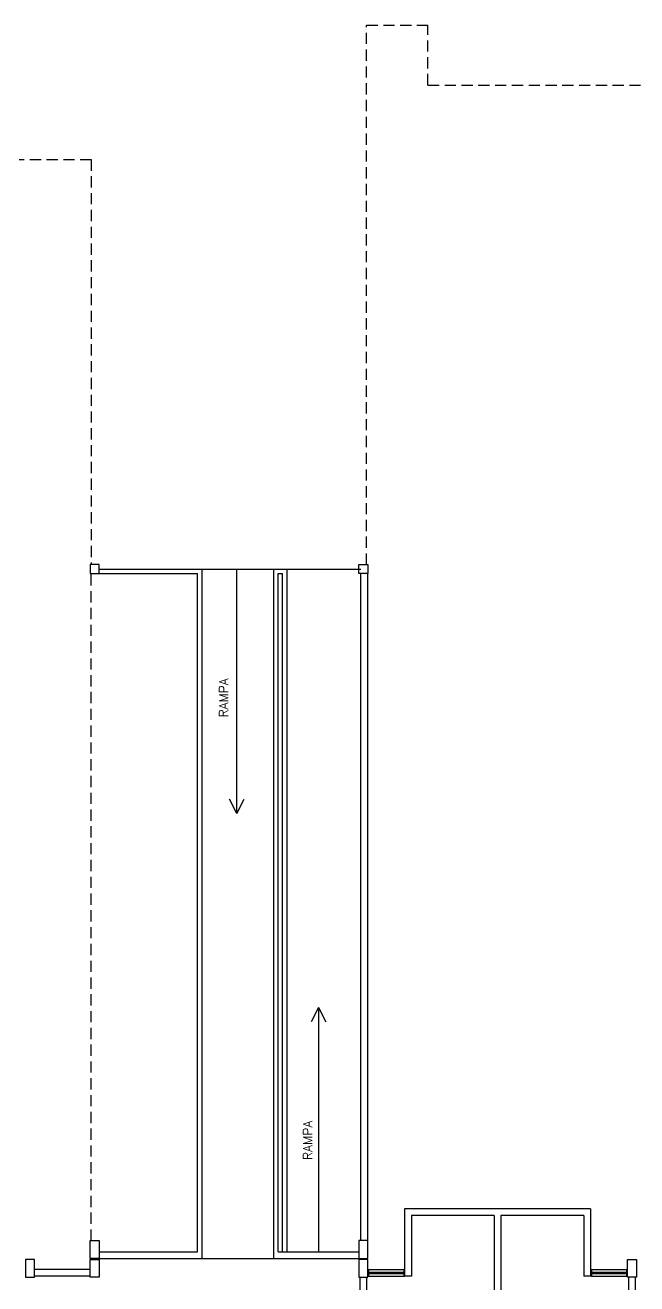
# Model space of a CAD drawing. Header units: millimetres. Extents: x 4436 to 4619, y 1272 to 1428.
# Drawn here: x 4558.57 to 4572.23, y 1346.16 to 1374.27 of the extents above; entities that cross this region are included whole.
import ezdxf

# ---------------------------------------------------------------- set-up
doc = ezdxf.new("R2010")
doc.units = ezdxf.units.MM
doc.linetypes.add('HIDDEN', pattern=[0.375, 0.25, -0.125])
for name, color, linetype in [('ALV', 2, 'Continuous'), ('ESTR', 3, 'Continuous'), ('JANELA', 1, 'Continuous'), ('PISO', 1, 'Continuous'), ('PROJ', 1, 'HIDDEN'), ('TEXTO', 2, 'Continuous')]:
    doc.layers.add(name, color=color, linetype=linetype)
doc.styles.add('UNB1-100', font='simplex.shx', dxfattribs={"height": 0.2})

msp = doc.modelspace()

# ---------------------------------------------------------------- linework, layer by layer
at = {"layer": 'ALV', "color": 2}
for p, q in [((4560.22441, 1362.1203), (4562.52417, 1362.1203)), ((4560.22441, 1362.0203), (4562.42417, 1362.0203)), ((4562.42417, 1346.87756), (4562.42417, 1362.0203)), ((4562.52417, 1346.72756), (4562.52417, 1362.1203)), ((4564.12417, 1346.72756), (4564.12417, 1362.1203)), ((4564.12417, 1362.1203), (4564.42417, 1362.1203)), ((4564.22417, 1362.0203), (4564.32417, 1362.0203)), ((4564.22417, 1346.87756), (4564.22417, 1362.0203)), ((4564.32417, 1358.07122), (4564.32417, 1362.0203)), ((4564.42417, 1358.00787), (4564.42417, 1362.1203)), ((4564.32417, 1346.87756), (4564.32417, 1358.07122)), ((4564.42417, 1346.87756), (4564.42417, 1358.00787)), ((4560.22392, 1346.87756), (4562.42417, 1346.87756)), ((4560.22392, 1346.72756), (4562.52417, 1346.72756)), ((4564.12417, 1346.72756), (4566.02417, 1346.72756)), ((4564.22417, 1346.87756), (4566.02417, 1346.87756))]:
    msp.add_line(p, q, dxfattribs=at)
at = {"layer": 'ALV'}
for p, q in [((4566.22417, 1362.0203), (4566.02417, 1362.0203)), ((4566.07417, 1347.12941), (4566.07417, 1362.0203)), ((4566.22417, 1347.12941), (4566.22417, 1362.0203)), ((4571.19875, 1347.83441), (4567.04875, 1347.83441)), ((4567.04875, 1347.83441), (4567.04875, 1346.33441)), ((4571.19875, 1347.83441), (4571.19875, 1346.33441)), ((4567.19875, 1347.68441), (4567.19875, 1346.33441)), ((4569.04875, 1347.68441), (4567.19875, 1347.68441)), ((4569.04875, 1347.68441), (4569.04875, 1343.47626)), ((4569.19875, 1347.68441), (4569.19875, 1343.47626)), ((4571.04875, 1347.68441), (4569.19875, 1347.68441)), ((4571.04875, 1347.68441), (4571.04875, 1346.33441)), ((4560.02392, 1346.48256), (4558.78441, 1346.48256)), ((4566.22396, 1346.48441), (4566.22396, 1346.33441)), ((4567.04896, 1346.33441), (4567.04896, 1346.48441)), ((4571.19896, 1346.48441), (4571.19875, 1346.48441)), ((4571.19896, 1346.48441), (4571.19896, 1346.33441)), ((4572.02417, 1346.48441), (4572.02396, 1346.48441)), ((4572.02396, 1346.33441), (4572.02396, 1346.48441)), ((4560.02392, 1346.33256), (4558.78441, 1346.33256)), ((4566.04917, 1346.30941), (4566.04917, 1341.82626)), ((4566.19917, 1346.30941), (4566.19917, 1341.97626)), ((4567.19875, 1346.33441), (4567.04896, 1346.33441)), ((4571.19896, 1346.33441), (4571.04875, 1346.33441)), ((4572.02417, 1346.33441), (4572.02396, 1346.33441)), ((4572.04917, 1346.30941), (4572.04917, 1341.97626)), ((4572.19917, 1346.30941), (4572.19917, 1341.82626))]:
    msp.add_line(p, q, dxfattribs=at)
at = {"layer": 'ESTR'}
for points in [[(4560.02441, 1362.2203), (4560.02441, 1362.0203), (4560.22441, 1362.0203), (4560.22441, 1362.2203)], [(4566.22441, 1362.2203), (4566.22441, 1362.0203), (4566.02441, 1362.0203), (4566.02441, 1362.2203)], [(4560.22392, 1346.72756), (4560.02392, 1346.72756), (4560.02392, 1347.12756), (4560.22392, 1347.12756)], [(4566.02417, 1346.72756), (4566.22417, 1346.72756), (4566.22417, 1347.12756), (4566.02417, 1347.12756)], [(4558.58441, 1346.30756), (4558.78441, 1346.30756), (4558.78441, 1346.70756), (4558.58441, 1346.70756)], [(4560.22392, 1346.30756), (4560.02392, 1346.30756), (4560.02392, 1346.70756), (4560.22392, 1346.70756)], [(4566.02417, 1346.30756), (4566.22417, 1346.30756), (4566.22417, 1346.70756), (4566.02417, 1346.70756)], [(4572.22441, 1346.30756), (4572.02441, 1346.30756), (4572.02441, 1346.70756), (4572.22441, 1346.70756)]]:
    msp.add_lwpolyline(points, close=True, dxfattribs=at)
at = {"layer": 'JANELA', "color": 1}
for p, q in [((4566.22396, 1346.48441), (4566.24396, 1346.48441)), ((4566.24396, 1346.48441), (4567.02896, 1346.48441)), ((4566.24396, 1346.48441), (4566.24396, 1346.33441)), ((4566.24396, 1346.42441), (4567.02896, 1346.42441)), ((4567.04896, 1346.48441), (4567.02896, 1346.48441)), ((4567.02896, 1346.48441), (4567.02896, 1346.33441)), ((4571.19896, 1346.48441), (4571.21896, 1346.48441)), ((4571.21896, 1346.48441), (4572.00396, 1346.48441)), ((4571.21896, 1346.48441), (4571.21896, 1346.33441)), ((4571.21896, 1346.42441), (4572.00396, 1346.42441)), ((4572.02396, 1346.48441), (4572.00396, 1346.48441)), ((4572.00396, 1346.48441), (4572.00396, 1346.33441)), ((4566.24396, 1346.33441), (4566.22396, 1346.33441)), ((4566.24396, 1346.39441), (4567.02896, 1346.39441)), ((4566.24396, 1346.33441), (4567.02896, 1346.33441)), ((4567.02896, 1346.33441), (4567.04896, 1346.33441)), ((4571.21896, 1346.33441), (4571.19896, 1346.33441)), ((4571.21896, 1346.39441), (4572.00396, 1346.39441)), ((4571.21896, 1346.33441), (4572.00396, 1346.33441)), ((4572.00396, 1346.33441), (4572.02396, 1346.33441))]:
    msp.add_line(p, q, dxfattribs=at)
at = {"layer": 'PISO'}
for p, q in [((4562.52417, 1362.1203), (4564.12417, 1362.1203)), ((4564.42417, 1362.1203), (4566.07417, 1362.1203)), ((4562.52417, 1346.72756), (4564.12417, 1346.72756))]:
    msp.add_line(p, q, dxfattribs=at)
at = {"layer": 'PISO', "color": 1}
for p, q in [((4563.29917, 1356.66644), (4563.29917, 1362.1203)), ((4563.29917, 1356.66644), (4563.13438, 1356.98441)), ((4563.29917, 1356.66644), (4563.46396, 1356.98441)), ((4565.12417, 1352.33142), (4564.95938, 1352.01345)), ((4565.12417, 1352.33142), (4565.12417, 1346.87756)), ((4565.12417, 1352.33142), (4565.28896, 1352.01345))]:
    msp.add_line(p, q, dxfattribs=at)
at = {"layer": 'PROJ'}
for p, q in [((4566.19941, 1362.2203), (4566.19941, 1374.2653)), ((4566.19941, 1374.2653), (4567.56941, 1374.2653)), ((4567.56941, 1372.9253), (4567.56941, 1374.2653)), ((4567.56941, 1372.9253), (4574.11941, 1372.9253)), ((4553.80417, 1371.2653), (4560.04941, 1371.2653)), ((4560.04941, 1371.2653), (4560.04941, 1362.2203)), ((4560.04941, 1347.12756), (4560.04941, 1362.0203))]:
    msp.add_line(p, q, dxfattribs=at)

# ---------------------------------------------------------------- texts
at = {"layer": 'TEXTO', "style": 'UNB1-100'}
for p in [(4563.10441, 1358.80845), (4564.98441, 1348.92845)]:
    msp.add_text('RAMPA', height=0.2, rotation=90, dxfattribs=at).set_placement(p)

doc.saveas('drawing.dxf')
